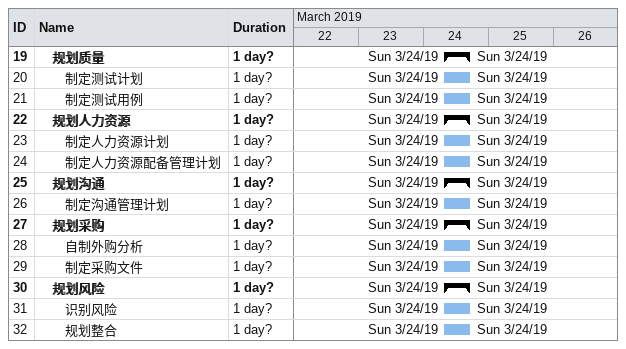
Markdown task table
| ID | Level | Task | Duration | Start | Finish |
|---|---|---|---|---|---|
| 19 | 2 | **规划质量** | 1d? | 2019-03-24 | 2019-03-24 |
| 20 | 3 | 制定测试计划 | 1d? | 2019-03-24 | 2019-03-24 |
| 21 | 3 | 制定测试用例 | 1d? | 2019-03-24 | 2019-03-24 |
| 22 | 2 | **规划人力资源** | 1d? | 2019-03-24 | 2019-03-24 |
| 23 | 3 | 制定人力资源计划 | 1d? | 2019-03-24 | 2019-03-24 |
| 24 | 3 | 制定人力资源配备管理计划 | 1d? | 2019-03-24 | 2019-03-24 |
| 25 | 2 | **规划沟通** | 1d? | 2019-03-24 | 2019-03-24 |
| 26 | 3 | 制定沟通管理计划 | 1d? | 2019-03-24 | 2019-03-24 |
| 27 | 2 | **规划采购** | 1d? | 2019-03-24 | 2019-03-24 |
| 28 | 3 | 自制外购分析 | 1d? | 2019-03-24 | 2019-03-24 |
| 29 | 3 | 制定采购文件 | 1d? | 2019-03-24 | 2019-03-24 |
| 30 | 2 | **规划风险** | 1d? | 2019-03-24 | 2019-03-24 |
| 31 | 3 | 识别风险 | 1d? | 2019-03-24 | 2019-03-24 |
| 32 | 3 | 规划整合 | 1d? | 2019-03-24 | 2019-03-24 |
